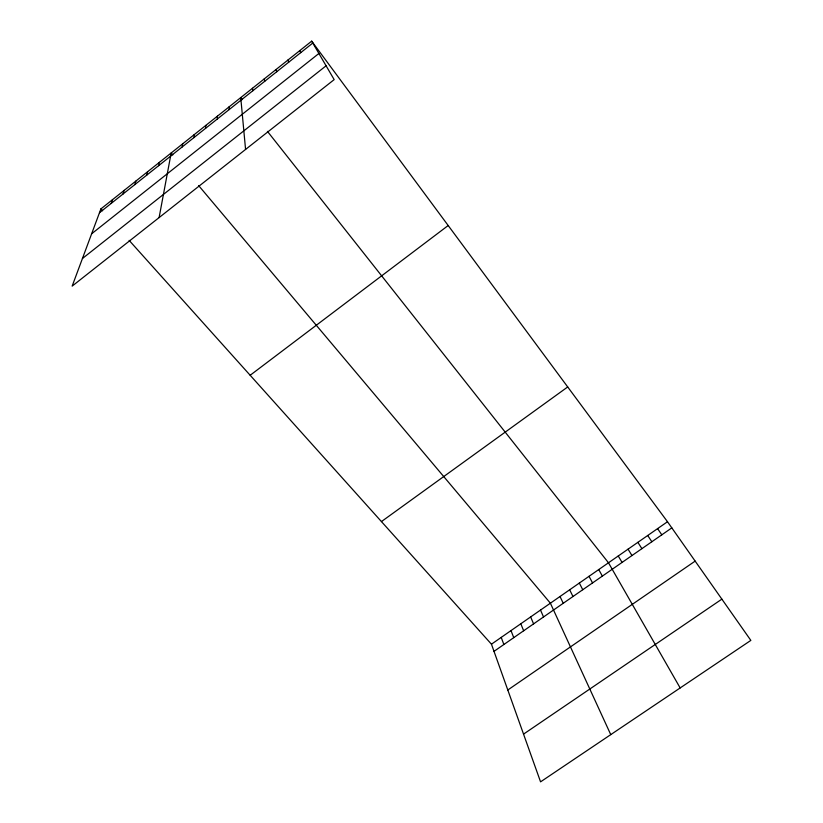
<?xml version="1.0" encoding="UTF-8"?>
<svg xmlns="http://www.w3.org/2000/svg" width="823" height="823" viewBox="0 0 823 823"><rect width="100%" height="100%" fill="white"/><g stroke="black" fill="none" stroke-linecap="round" stroke-linejoin="round"><path stroke-width="1.23" d="M217.365 118.965L217.406 116.177M205.606 128.316L205.791 125.425M193.889 137.636L194.218 134.633M182.212 146.916L182.675 143.819M159.106 217.591L171.174 152.975L172.809 154.909M158.623 165.68L159.364 162.368M146.72 175.165L147.595 171.74M134.849 184.599L135.867 181.081M123.018 194.012L124.17 190.38M111.218 203.394L112.514 199.66M100.9 208.908L72.157 286.116L334.169 79.615L311.68 41.15L100.9 208.908L102.577 210.77M99.47 212.746L312.791 43.053M91.631 233.794L318.892 53.485M82.434 258.504L326.093 65.799M250.171 375.267L448.185 225.523M381.45 521.576L567.705 386.954M491.454 644.193L667.494 521.731L750.843 640.397L540.567 781.85L491.454 644.193L129.139 240.378M494.016 651.353L671.815 527.882M507.801 690.003L695.147 561.111M523.541 734.126L721.864 599.144M198.641 185.587L550.392 603.197L610.759 734.63M242.332 99.614L240.738 97.608L245.573 149.436M267.434 131.361L608.485 562.778L680.158 687.946M311.68 41.15L667.494 521.731M657.587 528.623L661.815 534.827M647.722 535.485L651.837 541.75M637.876 542.336L641.889 548.663M628.052 549.167L631.971 555.556M618.258 555.988L622.075 562.428M598.743 569.557L602.364 576.11M589.021 576.316L592.55 582.931M579.33 583.065L582.756 589.731M569.66 589.793L572.983 596.51M299.757 50.635L300.724 52.651M560.01 596.5L563.241 603.28M540.505 610.069L543.54 616.962M530.64 616.931L533.582 623.875M520.805 623.772L523.654 630.778M511.001 630.593L513.747 637.65M287.875 60.089L288.698 62.219M501.217 637.403L503.871 644.512M276.034 69.513L276.703 71.755M264.234 78.905L264.759 81.261M252.466 88.277L252.846 90.736M229.051 106.908L229.154 109.582"/></g></svg>
